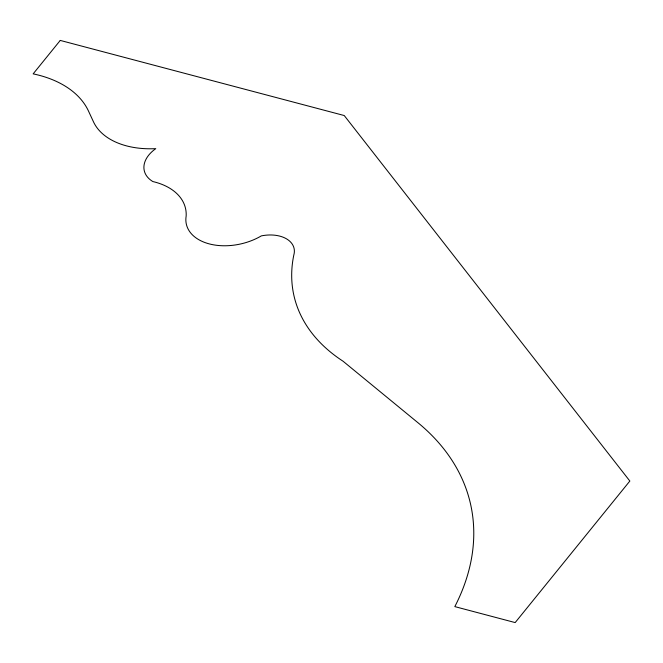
<?xml version="1.0" encoding="UTF-8"?>
<svg xmlns="http://www.w3.org/2000/svg" width="663" height="663" viewBox="0 0 663 663"><rect width="100%" height="100%" fill="white"/><g stroke="black" fill="none" stroke-linecap="round" stroke-linejoin="round"><path stroke-width="0.99" d="M60.25 40.418L33.15 73.866A111.566 71.563 -12.8 0 1 88.494 111.061L93.508 121.884A74.927 48.068 -12.8 0 0 155.797 148.636A34.998 22.451 -12.8 0 0 152.871 181.563A65.38 41.943 -12.8 0 1 186.154 216.097A48.764 31.277 -12.8 0 0 209.284 243.901A48.764 31.277 -12.8 0 0 261.338 235.887A30.274 19.418 -12.8 0 1 293.808 255.056A220.273 141.294 -12.8 0 0 343.053 361.219L417.93 422.704A317.66 203.765 -12.8 0 1 454.818 606.612L515.176 622.582L629.85 481.04L344.238 115.536L60.25 40.418"/></g></svg>
